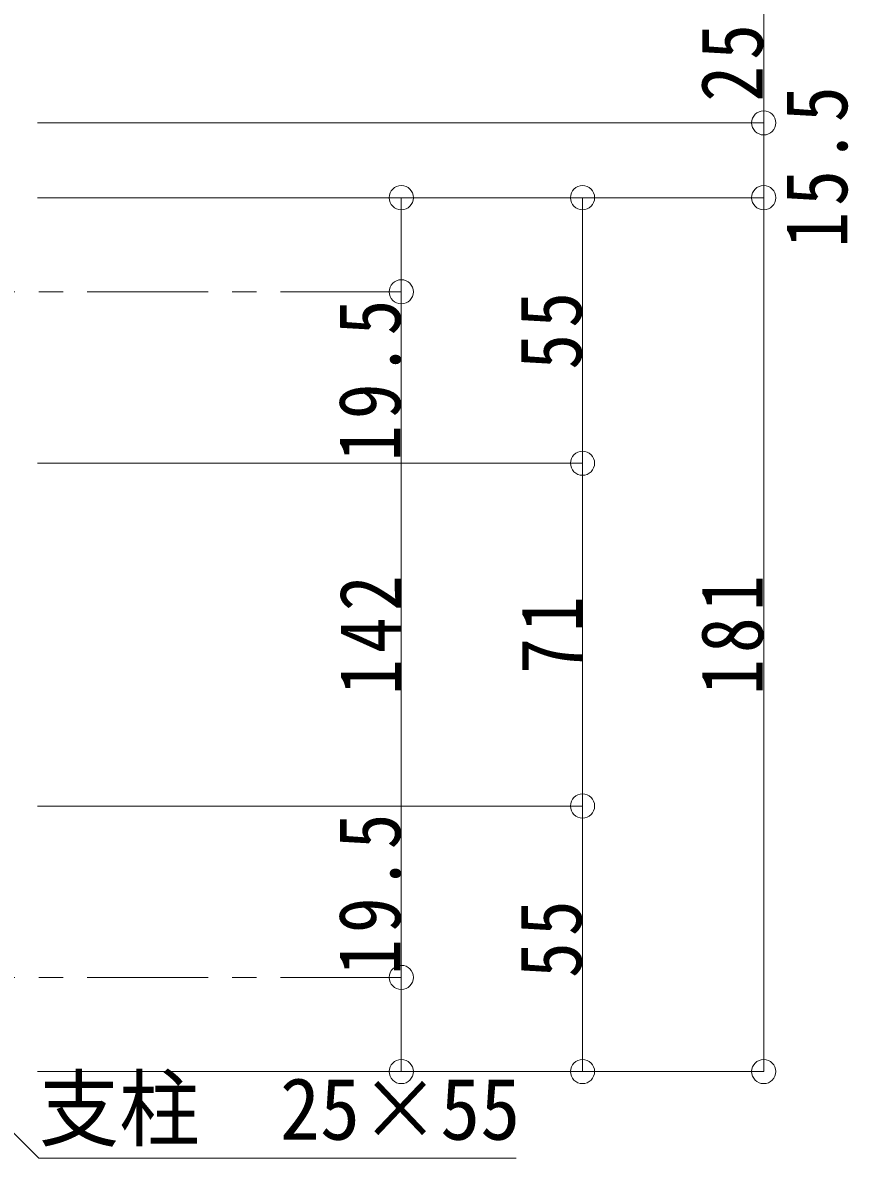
# Model space of a CAD drawing. Units: millimetres at full size, sheet at 1:5. Extents: x -1050 to 1050, y -742 to 742.
# Drawn here: x -505.9 to -335, y 255.5 to 490.7 of the extents above; entities that cross this region are included whole.
import ezdxf
from ezdxf.enums import TextEntityAlignment as Align

# ---------------------------------------------------------------- set-up
doc = ezdxf.new("R2010")
doc.units = ezdxf.units.MM
doc.header["$LTSCALE"] = 5
doc.linetypes.add('CHAIN1', pattern=[8, 5, -1, 1, -1])
for name, color, linetype, lineweight in [('0-3_寸法', 54, 'Continuous', 20), ('0-4_手摺部材', 92, 'Continuous', 20), ('0-9_文字', 3, 'Continuous', 20)]:
    doc.layers.add(name, color=color, linetype=linetype, lineweight=lineweight)
doc.styles.add('ＭＳ ゴシック', font='')
doc.styles.get('ＭＳ ゴシック').set_extended_font_data('MS Gothic')

# ---------------------------------------------------------------- blocks, each defined once
blk = doc.blocks.new('dimension_origin')
at = {"color": 0, "linetype": 'Continuous', "lineweight": -2}
blk.add_circle((0, 0), 1.25, dxfattribs=at)

msp = doc.modelspace()

# ---------------------------------------------------------------- linework, layer by layer
at = {"layer": '0-3_寸法'}
for p, q in [((-352.5, 495), (-352.5, 470)), ((-502.806, 470), (-352.5, 470)), ((-352.5, 470), (-352.5, 454.503)), ((-502.806, 454.503), (-352.5, 454.503)), ((-427.5, 435.003), (-427.5, 454.503)), ((-390, 454.503), (-390, 399.503)), ((-352.5, 454.503), (-352.5, 273.504)), ((-427.5, 293.004), (-427.5, 435.003)), ((-502.806, 399.503), (-390, 399.503)), ((-390, 399.503), (-390, 328.504)), ((-502.806, 328.504), (-390, 328.504)), ((-390, 328.504), (-390, 273.504)), ((-427.5, 273.504), (-427.5, 293.004)), ((-502.806, 273.504), (-352.5, 273.504))]:
    msp.add_line(p, q, dxfattribs=at)
at = {"layer": '0-4_手摺部材', "linetype": 'CHAIN1'}
for p, q in [((-427.5, 435.003), (-570.688, 435.003)), ((-427.5, 293.004), (-569.822, 293.004))]:
    msp.add_line(p, q, dxfattribs=at)
at = {"layer": '0-9_文字'}
msp.add_lwpolyline([(-527.5, 280.54), (-502.5, 255.54), (-403.75, 255.54)], dxfattribs=at)

# ---------------------------------------------------------------- block references
at = {"layer": '0-3_寸法', "xscale": 2, "yscale": 2}
for p, rotation in [((-352.5, 470), 270), ((-352.5, 470), 90), ((-427.5, 454.503), 90), ((-390, 454.503), 90), ((-352.5, 454.503), 270), ((-352.5, 454.503), 90), ((-427.5, 435.003), 90), ((-427.5, 435.003), 270), ((-390, 399.503), 270), ((-390, 399.503), 90), ((-390, 328.504), 270), ((-390, 328.504), 90), ((-427.5, 293.004), 90), ((-427.5, 293.004), 270), ((-427.5, 273.504), 270), ((-390, 273.504), 270), ((-352.5, 273.504), 270)]:
    msp.add_blockref('dimension_origin', p, dxfattribs=dict(at, rotation=rotation))

# ---------------------------------------------------------------- texts
at = {"layer": '0-3_寸法', "char_height": 12.83, "attachment_point": 7, "rotation": 90, "style": 'ＭＳ ゴシック'}
for s, insert in [('\\T1.17;\\W0.85;25', (-352.5, 474.375)), ('\\T1.17;\\W0.85;15.5', (-335, 444.117)), ('\\T1.17;\\W0.85;55', (-390, 418.878)), ('\\T1.17;\\W0.85;19.5', (-427.5, 399.929)), ('\\T1.17;\\W0.85;142', (-427.5, 351.504)), ('\\T1.17;\\W0.85;181', (-352.5, 351.504)), ('\\T1.17;\\W0.85;71', (-390, 355.879)), ('\\T1.17;\\W0.85;19.5', (-427.5, 293.489)), ('\\T1.17;\\W0.85;55', (-390, 292.879))]:
    msp.add_mtext(s, dxfattribs=dict(at, insert=insert))
at = {"layer": '0-9_文字', "style": 'ＭＳ ゴシック', "width": 0.95}
msp.add_text('支柱\u300025×55', height=12.83, dxfattribs=at).set_placement((-502.5, 255.54), align=Align.BOTTOM_LEFT)

doc.saveas('drawing.dxf')
